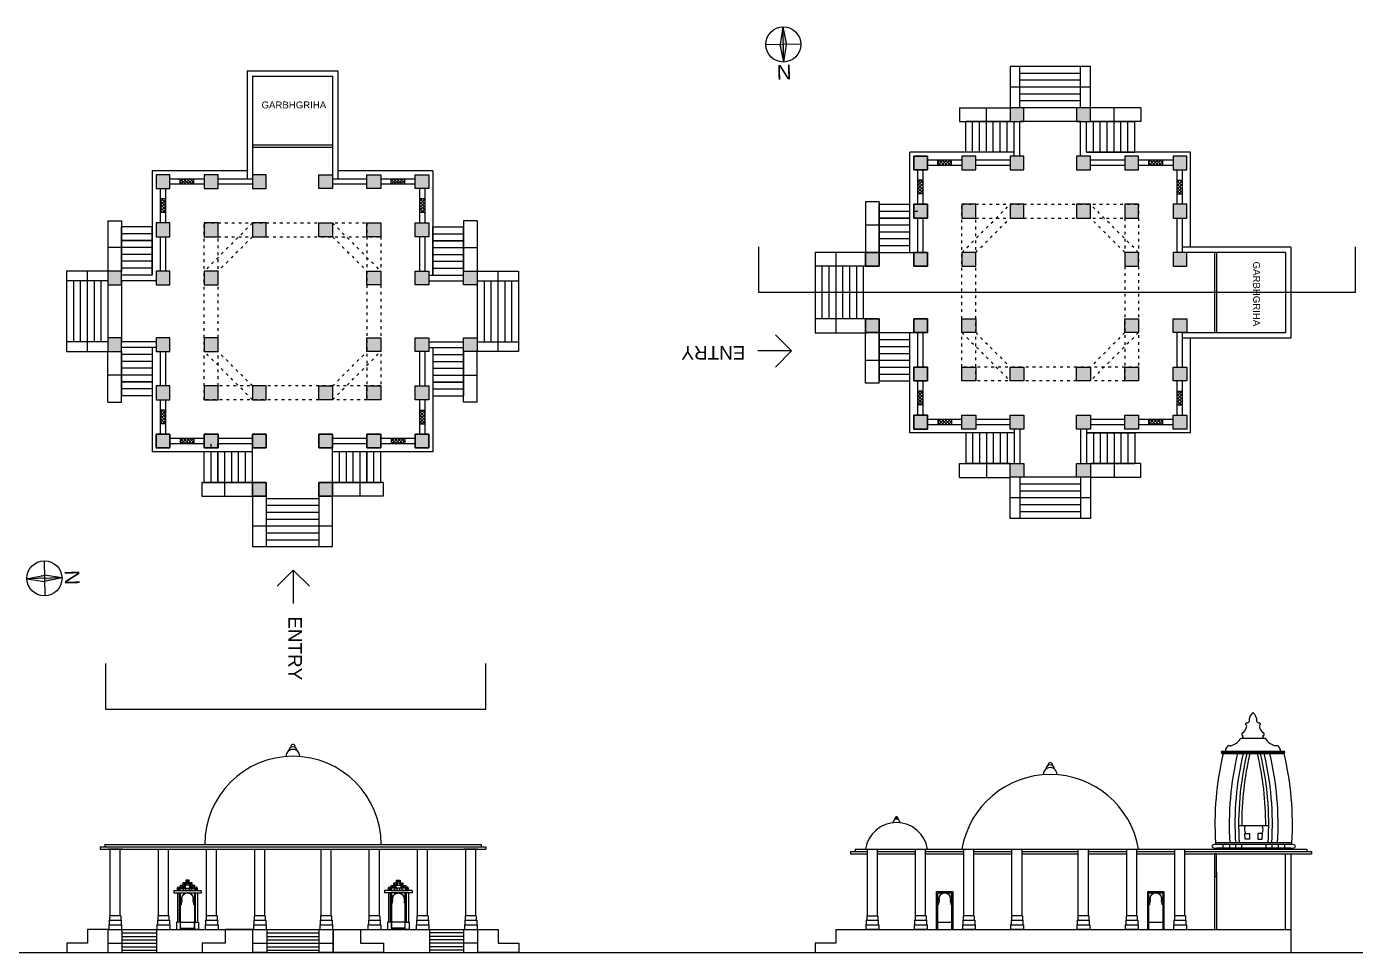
# Model space of a CAD drawing. Header units: millimetres. Extents: x 318 to 1307101, y -5787 to 348115.
# Drawn here: x 222844 to 280750, y 63016 to 103352 of the extents above; entities that cross this region are included whole.
import ezdxf
from ezdxf.enums import TextEntityAlignment as Align

# ---------------------------------------------------------------- set-up
doc = ezdxf.new("R2010")
doc.units = ezdxf.units.MM
doc.header["$LTSCALE"] = 10
doc.header["$MEASUREMENT"] = 0
doc.linetypes.add('ACAD_ISO03W100', pattern=[30, 12, -18])
for name, color, linetype in [('inner gumbaj', 7, 'Continuous'), ('shikara', 7, 'Continuous'), ('squar', 7, 'Continuous')]:
    doc.layers.add(name, color=color, linetype=linetype)
doc.styles.get("Standard").update_dxf_attribs({"font": 'arial.ttf'})

# ---------------------------------------------------------------- blocks, each defined once
blk = doc.blocks.new('A$C11DA3242')
at = {"lineweight": -3}
h = blk.add_hatch(color=256, dxfattribs=at)
h.paths.add_polyline_path([(7641, 15283), (7641, 7641), (8981, 7641)])
h.paths.add_polyline_path([(7641, 0), (7641, 7641), (6301, 7641)])
for p, q in [((7641, 15283), (6301, 7641)), ((7641, 15283), (7641, 0)), ((7641, 15283), (8981, 7641)), ((0, 7641), (15283, 7641)), ((7641, 0), (6301, 7641)), ((7641, 0), (8981, 7641))]:
    blk.add_line(p, q, dxfattribs=at)
blk.add_circle((7641, 7641), 7641, dxfattribs=at)
blk.add_text('N', height=6397, dxfattribs=at).set_placement((4329, 16514), (10783, 16514), align=Align.ALIGNED)

msp = doc.modelspace()

# ---------------------------------------------------------------- hatches: boundary and pattern name
at = {"ltscale": 10}
h = msp.add_hatch(color=256, dxfattribs=at)
h.dxf.hatch_style = 1
h.paths.add_polyline_path([(268602, 83715), (269202, 83715), (269202, 84315), (268602, 84315)])
h.paths.add_polyline_path([(265702, 83715), (266302, 83715), (266302, 84315), (265702, 84315)])
h.paths.add_polyline_path([(265702, 85818), (266302, 85818), (266302, 86418), (265702, 86418)])
h.paths.add_polyline_path([(268602, 85818), (269202, 85818), (269202, 86418), (268602, 86418)])
h.paths.add_polyline_path([(270702, 85818), (271302, 85818), (271302, 86418), (270702, 86418)])
h.paths.add_polyline_path([(272802, 85818), (273402, 85818), (273402, 86418), (272802, 86418)])
h.paths.add_polyline_path([(272802, 87918), (273402, 87918), (273402, 88518), (272802, 88518)])
h.paths.add_polyline_path([(272802, 90018), (273402, 90018), (273402, 90618), (272802, 90618)])
h.paths.add_polyline_path([(272802, 92908), (273402, 92908), (273402, 93508), (272802, 93508)])
h.paths.add_polyline_path([(272802, 95008), (273402, 95008), (273402, 95608), (272802, 95608)])
h.paths.add_polyline_path([(272802, 97108), (273402, 97108), (273402, 97708), (272802, 97708)])
h.paths.add_polyline_path([(270702, 97108), (271302, 97108), (271302, 97708), (270702, 97708)])
h.paths.add_polyline_path([(268602, 97108), (269202, 97108), (269202, 97708), (268602, 97708)])
h.paths.add_polyline_path([(268602, 99212), (269202, 99212), (269202, 99812), (268602, 99812)])
h.paths.add_polyline_path([(265702, 99212), (266302, 99212), (266302, 99812), (265702, 99812)])
h.paths.add_polyline_path([(265702, 97108), (266302, 97108), (266302, 97708), (265702, 97708)])
h.paths.add_polyline_path([(263602, 97108), (264202, 97108), (264202, 97708), (263602, 97708)])
h.paths.add_polyline_path([(261502, 97108), (262102, 97108), (262102, 97708), (261502, 97708)])
h.paths.add_polyline_path([(261502, 95008), (262102, 95008), (262102, 95608), (261502, 95608)])
h.paths.add_polyline_path([(261502, 92908), (262102, 92908), (262102, 93508), (261502, 93508)])
h.paths.add_polyline_path([(259402, 92908), (260002, 92908), (260002, 93508), (259402, 93508)])
h.paths.add_polyline_path([(259402, 90018), (260002, 90018), (260002, 90618), (259402, 90618)])
h.paths.add_polyline_path([(261502, 90018), (262102, 90018), (262102, 90618), (261502, 90618)])
h.paths.add_polyline_path([(261502, 87918), (262102, 87918), (262102, 88518), (261502, 88518)])
h.paths.add_polyline_path([(261502, 85818), (262102, 85818), (262102, 86418), (261502, 86418)])
h.paths.add_polyline_path([(263602, 85818), (264202, 85818), (264202, 86418), (263602, 86418)])
h.paths.add_polyline_path([(263602, 87918), (264202, 87918), (264202, 88518), (263602, 88518)])
h.paths.add_polyline_path([(265702, 87918), (266302, 87918), (266302, 88518), (265702, 88518)])
h.paths.add_polyline_path([(268602, 87918), (269202, 87918), (269202, 88518), (268602, 88518)])
h.paths.add_polyline_path([(270702, 87918), (271302, 87918), (271302, 88518), (270702, 88518)])
h.paths.add_polyline_path([(270702, 90018), (271302, 90018), (271302, 90618), (270702, 90618)])
h.paths.add_polyline_path([(270702, 92908), (271302, 92908), (271302, 93508), (270702, 93508)])
h.paths.add_polyline_path([(270702, 95008), (271302, 95008), (271302, 95608), (270702, 95608)])
h.paths.add_polyline_path([(268602, 95008), (269202, 95008), (269202, 95608), (268602, 95608)])
h.paths.add_polyline_path([(265702, 95008), (266302, 95008), (266302, 95608), (265702, 95608)])
h.paths.add_polyline_path([(263602, 92908), (264202, 92908), (264202, 93508), (263602, 93508)])
h.paths.add_polyline_path([(263602, 95008), (264202, 95008), (264202, 95608), (263602, 95608)])
h.paths.add_polyline_path([(263602, 90018), (264202, 90018), (264202, 90618), (263602, 90618)])
h = msp.add_hatch(dxfattribs=at)
h.set_pattern_fill('ANSI37', color=256, scale=800, angle=-90)
h.set_pattern_definition([(315, (212493.2, 175218.8), (70.71068, 70.71068), []), (45, (212493.2, 175218.8), (-70.71068, 70.71068), [])])
h.paths.add_polyline_path([(273217, 96658), (272987, 96658), (272987, 96058), (273217, 96058)])
h.paths.add_polyline_path([(271752, 97527), (271752, 97297), (272352, 97297), (272352, 97527)])
h.paths.add_polyline_path([(263152, 97297), (263152, 97527), (262552, 97527), (262552, 97297)])
h.paths.add_polyline_path([(261687, 96058), (261917, 96058), (261917, 96658), (261687, 96658)])
h.paths.add_polyline_path([(261687, 86868), (261917, 86868), (261917, 87468), (261687, 87468)])
h.paths.add_polyline_path([(263152, 86003), (263152, 86233), (262552, 86233), (262552, 86003)])
h = msp.add_hatch(color=256, dxfattribs=at)
h.dxf.hatch_style = 1
h.paths.add_polyline_path([(242480, 92095), (242480, 92695), (241880, 92695), (241880, 92095)])
h.paths.add_polyline_path([(242480, 89195), (242480, 89795), (241880, 89795), (241880, 89195)])
h.paths.add_polyline_path([(240377, 89195), (240377, 89795), (239777, 89795), (239777, 89195)])
h.paths.add_polyline_path([(240377, 92095), (240377, 92695), (239777, 92695), (239777, 92095)])
h.paths.add_polyline_path([(240377, 94195), (240377, 94795), (239777, 94795), (239777, 94195)])
h.paths.add_polyline_path([(240377, 96295), (240377, 96895), (239777, 96895), (239777, 96295)])
h.paths.add_polyline_path([(238277, 96295), (238277, 96895), (237677, 96895), (237677, 96295)])
h.paths.add_polyline_path([(236177, 96295), (236177, 96895), (235577, 96895), (235577, 96295)])
h.paths.add_polyline_path([(233287, 96295), (233287, 96895), (232687, 96895), (232687, 96295)])
h.paths.add_polyline_path([(231187, 96295), (231187, 96895), (230587, 96895), (230587, 96295)])
h.paths.add_polyline_path([(229087, 96295), (229087, 96895), (228487, 96895), (228487, 96295)])
h.paths.add_polyline_path([(229087, 94195), (229087, 94795), (228487, 94795), (228487, 94195)])
h.paths.add_polyline_path([(229087, 92095), (229087, 92695), (228487, 92695), (228487, 92095)])
h.paths.add_polyline_path([(226984, 92095), (226984, 92695), (226384, 92695), (226384, 92095)])
h.paths.add_polyline_path([(226984, 89195), (226984, 89795), (226384, 89795), (226384, 89195)])
h.paths.add_polyline_path([(229087, 89195), (229087, 89795), (228487, 89795), (228487, 89195)])
h.paths.add_polyline_path([(229087, 87095), (229087, 87695), (228487, 87695), (228487, 87095)])
h.paths.add_polyline_path([(229087, 84995), (229087, 85595), (228487, 85595), (228487, 84995)])
h.paths.add_polyline_path([(231187, 84995), (231187, 85595), (230587, 85595), (230587, 84995)])
h.paths.add_polyline_path([(233287, 84995), (233287, 85595), (232687, 85595), (232687, 84995)])
h.paths.add_polyline_path([(233287, 82895), (233287, 83495), (232687, 83495), (232687, 82895)])
h.paths.add_polyline_path([(236177, 82895), (236177, 83495), (235577, 83495), (235577, 82895)])
h.paths.add_polyline_path([(236177, 84995), (236177, 85595), (235577, 85595), (235577, 84995)])
h.paths.add_polyline_path([(238277, 84995), (238277, 85595), (237677, 85595), (237677, 84995)])
h.paths.add_polyline_path([(240377, 84995), (240377, 85595), (239777, 85595), (239777, 84995)])
h.paths.add_polyline_path([(240377, 87095), (240377, 87695), (239777, 87695), (239777, 87095)])
h.paths.add_polyline_path([(238277, 87095), (238277, 87695), (237677, 87695), (237677, 87095)])
h.paths.add_polyline_path([(238277, 89195), (238277, 89795), (237677, 89795), (237677, 89195)])
h.paths.add_polyline_path([(238277, 92095), (238277, 92695), (237677, 92695), (237677, 92095)])
h.paths.add_polyline_path([(238277, 94195), (238277, 94795), (237677, 94795), (237677, 94195)])
h.paths.add_polyline_path([(236177, 94195), (236177, 94795), (235577, 94795), (235577, 94195)])
h.paths.add_polyline_path([(233287, 94195), (233287, 94795), (232687, 94795), (232687, 94195)])
h.paths.add_polyline_path([(231187, 94195), (231187, 94795), (230587, 94795), (230587, 94195)])
h.paths.add_polyline_path([(231187, 92095), (231187, 92695), (230587, 92695), (230587, 92095)])
h.paths.add_polyline_path([(231187, 89195), (231187, 89795), (230587, 89795), (230587, 89195)])
h.paths.add_polyline_path([(233287, 87095), (233287, 87695), (232687, 87695), (232687, 87095)])
h.paths.add_polyline_path([(231187, 87095), (231187, 87695), (230587, 87695), (230587, 87095)])
h.paths.add_polyline_path([(236177, 87095), (236177, 87695), (235577, 87695), (235577, 87095)])
h = msp.add_hatch(dxfattribs=at)
h.set_pattern_fill('ANSI37', color=256, scale=800)
h.set_pattern_definition([(45, (150976.65, 35986.82), (-70.71068, 70.71068), []), (135, (150976.65, 35986.82), (-70.71068, -70.71068), [])])
h.paths.add_polyline_path([(229537, 96710), (229537, 96480), (230137, 96480), (230137, 96710)])
h.paths.add_polyline_path([(228669, 95245), (228899, 95245), (228899, 95845), (228669, 95845)])
h.paths.add_polyline_path([(228899, 86645), (228669, 86645), (228669, 86045), (228899, 86045)])
h.paths.add_polyline_path([(230137, 85180), (230137, 85410), (229537, 85410), (229537, 85180)])
h.paths.add_polyline_path([(239327, 85180), (239327, 85410), (238727, 85410), (238727, 85180)])
h.paths.add_polyline_path([(240192, 86645), (239962, 86645), (239962, 86045), (240192, 86045)])
h = msp.add_hatch(dxfattribs=at)
h.set_pattern_fill('ANSI37', color=256, scale=800)
h.set_pattern_definition([(45, (155457.97, 35986.82), (-70.71068, 70.71068), []), (135, (155457.97, 35986.82), (-70.71068, -70.71068), [])])
h.paths.add_polyline_path([(239327, 96480), (239327, 96710), (238727, 96710), (238727, 96480)])
h.paths.add_polyline_path([(240192, 95845), (239962, 95845), (239962, 95245), (240192, 95245)])
h = msp.add_hatch(dxfattribs=at)
h.set_pattern_fill('ANSI37', color=256, scale=800, angle=-90)
h.set_pattern_definition([(315, (212493.2, 170737.48), (70.71068, 70.71068), []), (45, (212493.2, 170737.48), (-70.71068, 70.71068), [])])
h.paths.add_polyline_path([(272987, 86868), (273217, 86868), (273217, 87468), (272987, 87468)])
h.paths.add_polyline_path([(272352, 86003), (272352, 86233), (271752, 86233), (271752, 86003)])

# ---------------------------------------------------------------- linework, layer by layer
for p, q in [((232452, 101425), (236412, 101425)), ((232452, 101425), (232452, 96710)), ((236412, 101425), (236412, 96710)), ((265702, 101612), (265702, 99817)), ((265707, 101459), (265702, 101459)), ((269202, 99817), (269202, 101612)), ((232682, 101195), (236182, 101195)), ((232682, 101195), (232682, 96710)), ((236182, 101195), (236182, 96710)), ((264669, 97873), (264669, 99817)), ((270234, 97873), (270234, 99817)), ((263502, 99212), (265702, 99212)), ((263769, 97873), (263769, 99212)), ((264069, 97873), (264069, 99208)), ((264369, 97873), (264369, 99208)), ((264969, 97873), (264969, 99208)), ((265269, 97873), (265269, 99208)), ((265569, 97873), (265569, 99208)), ((271402, 99212), (269202, 99212)), ((269334, 97873), (269334, 99208)), ((269634, 97873), (269634, 99208)), ((269934, 97873), (269934, 99208)), ((270234, 97873), (270234, 99208)), ((270534, 97873), (270534, 99208)), ((270834, 97873), (270834, 99208)), ((271134, 97873), (271134, 99212)), ((232682, 98195), (236182, 98195)), ((232682, 98095), (236182, 98095)), ((265875, 97877), (261337, 97877)), ((263602, 97877), (261337, 97877)), ((261337, 93513), (261337, 97877)), ((261337, 95608), (261337, 97877)), ((265702, 97877), (264202, 97877)), ((273567, 97877), (269029, 97877)), ((270702, 97877), (269202, 97877)), ((273567, 93743), (273567, 97877)), ((263602, 97527), (262102, 97527)), ((263602, 97297), (262102, 97297)), ((262552, 97297), (262552, 97527)), ((263152, 97297), (263152, 97527)), ((265702, 97527), (264202, 97527)), ((265702, 97297), (264202, 97297)), ((270702, 97527), (269202, 97527)), ((270702, 97297), (269202, 97297)), ((272802, 97527), (271302, 97527)), ((272802, 97297), (271302, 97297)), ((271752, 97297), (271752, 97527)), ((272352, 97297), (272352, 97527)), ((228319, 97060), (228319, 92523)), ((232452, 97060), (228319, 97060)), ((230587, 96710), (229087, 96710)), ((229537, 96480), (229537, 96710)), ((230137, 96480), (230137, 96710)), ((232452, 97060), (231187, 97060)), ((232687, 96710), (231187, 96710)), ((237677, 96710), (236177, 96710)), ((240542, 97060), (236412, 97060)), ((240542, 97060), (238277, 97060)), ((239777, 96710), (238277, 96710)), ((238727, 96480), (238727, 96710)), ((239327, 96480), (239327, 96710)), ((240542, 97060), (240542, 94795)), ((240542, 97060), (240542, 92523)), ((261687, 95608), (261687, 97108)), ((261917, 95608), (261917, 97108)), ((272987, 95608), (272987, 97108)), ((273217, 95608), (273217, 97108)), ((228669, 96295), (228669, 94795)), ((228899, 96295), (228899, 94795)), ((230587, 96480), (229087, 96480)), ((232687, 96480), (231187, 96480)), ((237677, 96480), (236177, 96480)), ((239777, 96480), (238277, 96480)), ((239962, 96295), (239962, 94795)), ((240192, 96295), (240192, 94795)), ((261917, 96658), (261687, 96658)), ((272987, 96658), (273217, 96658)), ((228899, 95845), (228669, 95845)), ((240192, 95845), (239962, 95845)), ((259397, 95713), (259397, 93513)), ((260002, 95613), (261337, 95613)), ((261917, 96058), (261687, 96058)), ((272987, 96058), (273217, 96058)), ((228899, 95245), (228669, 95245)), ((240192, 95245), (239962, 95245)), ((260002, 95313), (261337, 95313)), ((260002, 95013), (261337, 95013)), ((261502, 95313), (261687, 95313)), ((261502, 95013), (261687, 95013)), ((261687, 93508), (261687, 95008)), ((261917, 93508), (261917, 95008)), ((272987, 93508), (272987, 95008)), ((273217, 93508), (273217, 95008)), ((273567, 93743), (273567, 95008)), ((226984, 94895), (226984, 92695)), ((228322, 94628), (226984, 94628)), ((240542, 94628), (241880, 94628)), ((241880, 94895), (241880, 92695)), ((259397, 94713), (261337, 94713)), ((260002, 94413), (261337, 94413)), ((228322, 94328), (226987, 94328)), ((228322, 94028), (226987, 94028)), ((228319, 94195), (228319, 92695)), ((228669, 94195), (228669, 92695)), ((228899, 94195), (228899, 92695)), ((239962, 94195), (239962, 92695)), ((240192, 94195), (240192, 92695)), ((240542, 94328), (241877, 94328)), ((240542, 94195), (240542, 92695)), ((240542, 94028), (241877, 94028)), ((260002, 94113), (261337, 94113)), ((260002, 93813), (261337, 93813)), ((228322, 93728), (226379, 93728)), ((228322, 93728), (226987, 93728)), ((228322, 93428), (226987, 93428)), ((240542, 93728), (241877, 93728)), ((240542, 93728), (242485, 93728)), ((240542, 93428), (241877, 93428)), ((259444, 93513), (257202, 93513)), ((257202, 93513), (257202, 90013)), ((257502, 93513), (257502, 93508)), ((257802, 93513), (257802, 93508)), ((258102, 93513), (258102, 90013)), ((277932, 93743), (273217, 93743)), ((277702, 93513), (273217, 93513)), ((274602, 93513), (274602, 90013)), ((274702, 93513), (274702, 90013)), ((277702, 93513), (277702, 90013)), ((277932, 93743), (277932, 89783)), ((226379, 92695), (224584, 92695)), ((228322, 93128), (226987, 93128)), ((228322, 92828), (226987, 92828)), ((240542, 93128), (241877, 93128)), ((240542, 92828), (241877, 92828)), ((242485, 92695), (244280, 92695)), ((257502, 92908), (257502, 90618)), ((257802, 92908), (257802, 90618)), ((258102, 92908), (258102, 90618)), ((258402, 92908), (258402, 90618)), ((258702, 92908), (258702, 90618)), ((259002, 92908), (259002, 90618)), ((259302, 92908), (259302, 90618)), ((257202, 90013), (259444, 90013)), ((257502, 90018), (257502, 90013)), ((257802, 90018), (257802, 90013)), ((259397, 87813), (259397, 90013)), ((261337, 85653), (261337, 90013)), ((261687, 88518), (261687, 90018)), ((261917, 88518), (261917, 90018)), ((272987, 88518), (272987, 90018)), ((273217, 88518), (273217, 90018)), ((277702, 90013), (273217, 90013)), ((277932, 89783), (273217, 89783)), ((273567, 85653), (273567, 89783)), ((224584, 89195), (226379, 89195)), ((224736, 89200), (224736, 89195)), ((226984, 86995), (226984, 89195)), ((228319, 89368), (228319, 84830)), ((228319, 89195), (228319, 87695)), ((228669, 89195), (228669, 87695)), ((228899, 89195), (228899, 87695)), ((239962, 89195), (239962, 87695)), ((240192, 89195), (240192, 87695)), ((240542, 89368), (240542, 84830)), ((241880, 86995), (241880, 89195)), ((244280, 89195), (242485, 89195)), ((244128, 89200), (244128, 89195)), ((260002, 89713), (261337, 89713)), ((260002, 89413), (261337, 89413)), ((228322, 89063), (226987, 89063)), ((228322, 88763), (226987, 88763)), ((240542, 89063), (241877, 89063)), ((240542, 88763), (241877, 88763)), ((259397, 88813), (261337, 88813)), ((260002, 89113), (261337, 89113)), ((260002, 88813), (261337, 88813)), ((228322, 88163), (226379, 88163)), ((228322, 88463), (226987, 88463)), ((240542, 88463), (241877, 88463)), ((240542, 88163), (241877, 88163)), ((240542, 88163), (242485, 88163)), ((260002, 88513), (261337, 88513)), ((260002, 88213), (261337, 88213)), ((228322, 87863), (226987, 87863)), ((228322, 87563), (226987, 87563)), ((240542, 87863), (241877, 87863)), ((240542, 87563), (241877, 87563)), ((260002, 87913), (261337, 87913)), ((261687, 86418), (261687, 87918)), ((261917, 87468), (261687, 87468)), ((261917, 86418), (261917, 87918)), ((272987, 86418), (272987, 87918)), ((272987, 87468), (273217, 87468)), ((273217, 86418), (273217, 87918)), ((273567, 85653), (273567, 87918)), ((228322, 87263), (226984, 87263)), ((228319, 87095), (228319, 84830)), ((228669, 87095), (228669, 85595)), ((228899, 87095), (228899, 85595)), ((239962, 87095), (239962, 85595)), ((240192, 87095), (240192, 85595)), ((240542, 87263), (241880, 87263)), ((261917, 86868), (261687, 86868)), ((272987, 86868), (273217, 86868)), ((228899, 86645), (228669, 86645)), ((239962, 86645), (240192, 86645)), ((228899, 86045), (228669, 86045)), ((239962, 86045), (240192, 86045)), ((263602, 86233), (262102, 86233)), ((263602, 86003), (262102, 86003)), ((262552, 86233), (262552, 86003)), ((263152, 86233), (263152, 86003)), ((265702, 86233), (264202, 86233)), ((265702, 86003), (264202, 86003)), ((270702, 86233), (269202, 86233)), ((270702, 86003), (269202, 86003)), ((272802, 86233), (271302, 86233)), ((272802, 86003), (271302, 86003)), ((271752, 86003), (271752, 86233)), ((272352, 86003), (272352, 86233)), ((230587, 85410), (229087, 85410)), ((230587, 85180), (229087, 85180)), ((229537, 85410), (229537, 85180)), ((230137, 85410), (230137, 85180)), ((230882, 84995), (230882, 85180)), ((231182, 84995), (231182, 85180)), ((232687, 85410), (231187, 85410)), ((232687, 85180), (231187, 85180)), ((237677, 85410), (236177, 85410)), ((237677, 85180), (236177, 85180)), ((239777, 85410), (238277, 85410)), ((239777, 85180), (238277, 85180)), ((238727, 85410), (238727, 85180)), ((239327, 85410), (239327, 85180)), ((265875, 85653), (261337, 85653)), ((263769, 85653), (263769, 84315)), ((264069, 85653), (264069, 84318)), ((264369, 85653), (264369, 84318)), ((264669, 85653), (264669, 84318)), ((264669, 85653), (264669, 83710)), ((264969, 85653), (264969, 84318)), ((265269, 85653), (265269, 84318)), ((265569, 85653), (265569, 84318)), ((273567, 85653), (269029, 85653)), ((270702, 85653), (269202, 85653)), ((269334, 85653), (269334, 84318)), ((269634, 85653), (269634, 84318)), ((269934, 85653), (269934, 84318)), ((270234, 85653), (270234, 84318)), ((270234, 85653), (270234, 83710)), ((270534, 85653), (270534, 84318)), ((270834, 85653), (270834, 84318)), ((271134, 85653), (271134, 84315)), ((273567, 85653), (271302, 85653)), ((232682, 84830), (228319, 84830)), ((230587, 84830), (228319, 84830)), ((230582, 83495), (230582, 84830)), ((230882, 83495), (230882, 84830)), ((231182, 83495), (231182, 84830)), ((231482, 82890), (231482, 84830)), ((231782, 83495), (231782, 84830)), ((232082, 83495), (232082, 84830)), ((232382, 83495), (232382, 84830)), ((240542, 84830), (236182, 84830)), ((236482, 83495), (236482, 84830)), ((236782, 83495), (236782, 84830)), ((237082, 83495), (237082, 84830)), ((237382, 83495), (237382, 84830)), ((237382, 82890), (237382, 84830)), ((237682, 83495), (237682, 84830)), ((237982, 83495), (237982, 84830)), ((238282, 83495), (238282, 84830)), ((263502, 84315), (265702, 84315)), ((271402, 84315), (269202, 84315)), ((265702, 81915), (265702, 83710)), ((269202, 83710), (269202, 81915)), ((230482, 82890), (232682, 82890)), ((232682, 82938), (232682, 80695)), ((236182, 80695), (236182, 82938)), ((238382, 82890), (236182, 82890)), ((233287, 82795), (235577, 82795)), ((233287, 82495), (235577, 82495)), ((233287, 82195), (235577, 82195)), ((233287, 81895), (235577, 81895)), ((265707, 82068), (265702, 82068)), ((232682, 81595), (236182, 81595)), ((232682, 81295), (232687, 81295)), ((233287, 81595), (235577, 81595)), ((233287, 81295), (235577, 81295)), ((236177, 81295), (236182, 81295)), ((232682, 80995), (232687, 80995)), ((232682, 80695), (236182, 80695)), ((233287, 80995), (235577, 80995)), ((236177, 80995), (236182, 80995))]:
    msp.add_line(p, q)
for p, q in [((269202, 101612), (265702, 101612)), ((266129, 99812), (266129, 101612)), ((268602, 101612), (266302, 101612)), ((268775, 99812), (268775, 101612)), ((268775, 101312), (266129, 101312)), ((268775, 101012), (266129, 101012)), ((269202, 100712), (265702, 100712)), ((268775, 100412), (266129, 100412)), ((263502, 99817), (265702, 99817)), ((263502, 99817), (263502, 99212)), ((268775, 100112), (266129, 100112)), ((268775, 99812), (266129, 99812)), ((271402, 99817), (269202, 99817)), ((271402, 99817), (271402, 99212)), ((265702, 99212), (263769, 99212)), ((264375, 97873), (264375, 99208)), ((268775, 99212), (266129, 99212)), ((269202, 99212), (271134, 99212)), ((270529, 97873), (270529, 99208)), ((265875, 97873), (263769, 97873)), ((269029, 97873), (271134, 97873)), ((260002, 95713), (259397, 95713)), ((260002, 95713), (260002, 93513)), ((260002, 93508), (260002, 95613)), ((260002, 95008), (261337, 95008)), ((226379, 94895), (226379, 92695)), ((226379, 94895), (226984, 94895)), ((226984, 92695), (226984, 94628)), ((228322, 92523), (228322, 94628)), ((240542, 92523), (240542, 94628)), ((242485, 94895), (241880, 94895)), ((241880, 92695), (241880, 94628)), ((242485, 94895), (242485, 92695)), ((228322, 94023), (226987, 94023)), ((240542, 94023), (241877, 94023)), ((254758, 91763), (254758, 93763)), ((259444, 93513), (261502, 93513)), ((280750, 91763), (280750, 93763)), ((224584, 92695), (224584, 89195)), ((225484, 92695), (225484, 89195)), ((241880, 92695), (241880, 93045)), ((243380, 92695), (243380, 89195)), ((244280, 92695), (244280, 89195)), ((259402, 92908), (257202, 92908)), ((226384, 92268), (224584, 92268)), ((224584, 92095), (224584, 89795)), ((224884, 92268), (224884, 89623)), ((225184, 92268), (225184, 89623)), ((225784, 92268), (225784, 89623)), ((226084, 92268), (226084, 89623)), ((226384, 92268), (226384, 89623)), ((226984, 92268), (226984, 89623)), ((242480, 92268), (242480, 89623)), ((242480, 92268), (244280, 92268)), ((242480, 92268), (242830, 92268)), ((242480, 92268), (244280, 92268)), ((242780, 92268), (242780, 89623)), ((243080, 92268), (243080, 89623)), ((243680, 92268), (243680, 89623)), ((243980, 92268), (243980, 89623)), ((244280, 92095), (244280, 89795)), ((280750, 91763), (254758, 91763)), ((259402, 90618), (257202, 90618)), ((256181, 89222), (255474, 89929)), ((259402, 90018), (261502, 90018)), ((260002, 90018), (260002, 87913)), ((260002, 90018), (260002, 87913)), ((260002, 87813), (260002, 90013)), ((226384, 89623), (224584, 89623)), ((226379, 86995), (226379, 89195)), ((226984, 89195), (226984, 87263)), ((228322, 89368), (228322, 87263)), ((240542, 89368), (240542, 87263)), ((241880, 89195), (241880, 87263)), ((242480, 89623), (244280, 89623)), ((242480, 89623), (244280, 89623)), ((242485, 86995), (242485, 89195)), ((256181, 89222), (254716, 89222)), ((256181, 89222), (255474, 88515)), ((260002, 88518), (261337, 88518)), ((228322, 87868), (226987, 87868)), ((240542, 87868), (241877, 87868)), ((260002, 87813), (259397, 87813)), ((226379, 86995), (226984, 86995)), ((242485, 86995), (241880, 86995)), ((265875, 85653), (263769, 85653)), ((264375, 85653), (264375, 84318)), ((269029, 85653), (271134, 85653)), ((270529, 85653), (270529, 84318)), ((231187, 83495), (231187, 84830)), ((232682, 82938), (232682, 84995)), ((236177, 82895), (236177, 84995)), ((237677, 83495), (237677, 84830)), ((263502, 83710), (263502, 84315)), ((265702, 84315), (263769, 84315)), ((269202, 84315), (271134, 84315)), ((269202, 84315), (269552, 84315)), ((271402, 83710), (271402, 84315)), ((230482, 83495), (232682, 83495)), ((230482, 83495), (230482, 82890)), ((232687, 83495), (230582, 83495)), ((236177, 83495), (238282, 83495)), ((236177, 83495), (238282, 83495)), ((238382, 83495), (236182, 83495)), ((238382, 83495), (238382, 82890)), ((263502, 83710), (265702, 83710)), ((268775, 83715), (266129, 83715)), ((266129, 83715), (266129, 81915)), ((266129, 83715), (266129, 81915)), ((268775, 83415), (266129, 83415)), ((268775, 83715), (268775, 81915)), ((268775, 83715), (268775, 83365)), ((268775, 83715), (268775, 81915)), ((271402, 83710), (269202, 83710)), ((233287, 82895), (233287, 80695)), ((235577, 82895), (235577, 80695)), ((269202, 82815), (265702, 82815)), ((268775, 83115), (266129, 83115)), ((268775, 82515), (266129, 82515)), ((269202, 81915), (265702, 81915)), ((268775, 82215), (266129, 82215)), ((268602, 81915), (266302, 81915)), ((234465, 79675), (233758, 78968)), ((234465, 79675), (234465, 78210)), ((234465, 79675), (235172, 78968)), ((226293, 73599), (226293, 75599)), ((242860, 73599), (242860, 75599)), ((242860, 73599), (226293, 73599)), ((226054, 67616), (242850, 67616)), ((226054, 67616), (226054, 67516)), ((226054, 67516), (242850, 67516)), ((226254, 67716), (226254, 67616)), ((226254, 67716), (242650, 67716)), ((227004, 67516), (226404, 67516)), ((226484, 64616), (226484, 67516)), ((226924, 64616), (226924, 67516)), ((228507, 67516), (229107, 67516)), ((228587, 64616), (228587, 67516)), ((229027, 64616), (229027, 67516)), ((230607, 67716), (238297, 67716)), ((230687, 64616), (230687, 67516)), ((231127, 64616), (231127, 67516)), ((232787, 64616), (232787, 67516)), ((233227, 64616), (233227, 67516)), ((235677, 64616), (235677, 67516)), ((236117, 64616), (236117, 67516)), ((237777, 64616), (237777, 67516)), ((238217, 64616), (238217, 67516)), ((239877, 64616), (239877, 67516)), ((240317, 64616), (240317, 67516)), ((242500, 67516), (241900, 67516)), ((241980, 64616), (241980, 67516)), ((242420, 64616), (242420, 67516)), ((242650, 67716), (242650, 67616)), ((242850, 67616), (242850, 67516)), ((258749, 67416), (259477, 67416)), ((258749, 67416), (258749, 67316)), ((258749, 67316), (259477, 67316)), ((258949, 67516), (262102, 67516)), ((258949, 67516), (258949, 67416)), ((259917, 67416), (261582, 67416)), ((259917, 67316), (261582, 67316)), ((260002, 67516), (259997, 67516)), ((261582, 64616), (261582, 67516)), ((262022, 64616), (262022, 67516)), ((262022, 67416), (263682, 67416)), ((262022, 67316), (263682, 67316)), ((262102, 67516), (263682, 67516)), ((263682, 67516), (271222, 67516)), ((263682, 64616), (263682, 67516)), ((264122, 64616), (264122, 67516)), ((264122, 67416), (265782, 67416)), ((264122, 67316), (265782, 67316)), ((265782, 64616), (265782, 67516)), ((266222, 64616), (266222, 67516)), ((266222, 67416), (268672, 67416)), ((266222, 67316), (268672, 67316)), ((268672, 64616), (268672, 67516)), ((269112, 64616), (269112, 67516)), ((269112, 67416), (270782, 67416)), ((269112, 67316), (270782, 67316)), ((270782, 64616), (270782, 67516)), ((271222, 67516), (278634, 67516)), ((271222, 64616), (271222, 67516)), ((271222, 67416), (272882, 67416)), ((271222, 67316), (272882, 67316)), ((272882, 64616), (272882, 67516)), ((273322, 64616), (273322, 67516)), ((273322, 67416), (278834, 67416)), ((273322, 67316), (278834, 67316)), ((274702, 67516), (274902, 67516)), ((275270, 67516), (275470, 67516)), ((278634, 67516), (278634, 67416)), ((278834, 67416), (278834, 67316)), ((274602, 66516), (274602, 64016)), ((274702, 66516), (274702, 64016)), ((229257, 65716), (230457, 65716)), ((229257, 65716), (229257, 65616)), ((229257, 65616), (230457, 65616)), ((229418, 65812), (229463, 65867)), ((229418, 65774), (229508, 65774)), ((229418, 65754), (229508, 65754)), ((229418, 65616), (229418, 64331)), ((229463, 65867), (229508, 65812)), ((229508, 64331), (229508, 65616)), ((229538, 65810), (230175, 65810)), ((229538, 65716), (229538, 65810)), ((230175, 65716), (229538, 65716)), ((229557, 64016), (229557, 65616)), ((229688, 65716), (229688, 65810)), ((229788, 65716), (229788, 65810)), ((229925, 65810), (229925, 65716)), ((230025, 65810), (230025, 65716)), ((230157, 65616), (230157, 64016)), ((230175, 65810), (230175, 65716)), ((230252, 65867), (230207, 65812)), ((230207, 65774), (230297, 65774)), ((230207, 65754), (230297, 65754)), ((230207, 64331), (230207, 65616)), ((230207, 65616), (230297, 65616)), ((230297, 65812), (230252, 65867)), ((230297, 65616), (230297, 64331)), ((230457, 65716), (230457, 65616)), ((239647, 65716), (238447, 65716)), ((238447, 65716), (238447, 65616)), ((239647, 65616), (238447, 65616)), ((238608, 65812), (238653, 65867)), ((238698, 65774), (238608, 65774)), ((238698, 65754), (238608, 65754)), ((238698, 65616), (238608, 65616)), ((238608, 65616), (238608, 64331)), ((238653, 65867), (238698, 65812)), ((238698, 64331), (238698, 65616)), ((239366, 65810), (238730, 65810)), ((238730, 65810), (238730, 65716)), ((238730, 65716), (239366, 65716)), ((238747, 65616), (238747, 64016)), ((238880, 65810), (238880, 65716)), ((238980, 65810), (238980, 65716)), ((239116, 65716), (239116, 65810)), ((239216, 65716), (239216, 65810)), ((239347, 64016), (239347, 65616)), ((239366, 65716), (239366, 65810)), ((239442, 65867), (239397, 65812)), ((239487, 65774), (239397, 65774)), ((239487, 65754), (239397, 65754)), ((239397, 64331), (239397, 65616)), ((239487, 65812), (239442, 65867)), ((239487, 65616), (239487, 64331)), ((239647, 65716), (239647, 65616)), ((226944, 64616), (226464, 64616)), ((226464, 64616), (226484, 64616)), ((226464, 64416), (226944, 64416)), ((226944, 64616), (226924, 64616)), ((229047, 64616), (228567, 64616)), ((228567, 64616), (228587, 64616)), ((228567, 64416), (229047, 64416)), ((229047, 64616), (229027, 64616)), ((229557, 64331), (230157, 64331)), ((231147, 64616), (230667, 64616)), ((230667, 64616), (230687, 64616)), ((230667, 64416), (231147, 64416)), ((231147, 64616), (231127, 64616)), ((233247, 64616), (232767, 64616)), ((232767, 64616), (232787, 64616)), ((232767, 64416), (233247, 64416)), ((233247, 64616), (233227, 64616)), ((236137, 64616), (235657, 64616)), ((235657, 64616), (235677, 64616)), ((235657, 64416), (236137, 64416)), ((236137, 64616), (236117, 64616)), ((238237, 64616), (237757, 64616)), ((237757, 64616), (237777, 64616)), ((237757, 64416), (238237, 64416)), ((238237, 64616), (238217, 64616)), ((239347, 64331), (238747, 64331)), ((240337, 64616), (239857, 64616)), ((239857, 64616), (239877, 64616)), ((239857, 64416), (240337, 64416)), ((240337, 64616), (240317, 64616)), ((242440, 64616), (241960, 64616)), ((241960, 64616), (241980, 64616)), ((241960, 64416), (242440, 64416)), ((242440, 64616), (242420, 64616)), ((259457, 64416), (259937, 64416)), ((262042, 64616), (261562, 64616)), ((261562, 64616), (261582, 64616)), ((261562, 64416), (262042, 64416)), ((262042, 64616), (262022, 64616)), ((263152, 64316), (262552, 64316)), ((264142, 64616), (263662, 64616)), ((263662, 64616), (263682, 64616)), ((263662, 64416), (264142, 64416)), ((264142, 64616), (264122, 64616)), ((266242, 64616), (265762, 64616)), ((265762, 64616), (265782, 64616)), ((265762, 64416), (266242, 64416)), ((266242, 64616), (266222, 64616)), ((269132, 64616), (268652, 64616)), ((268652, 64616), (268672, 64616)), ((268652, 64416), (269132, 64416)), ((269132, 64616), (269112, 64616)), ((271242, 64616), (270762, 64616)), ((270762, 64616), (270782, 64616)), ((270762, 64416), (271242, 64416)), ((271242, 64616), (271222, 64616)), ((272352, 64316), (271752, 64316)), ((273342, 64616), (272862, 64616)), ((272862, 64616), (272882, 64616)), ((272862, 64416), (273342, 64416)), ((273342, 64616), (273322, 64616)), ((226404, 64016), (225504, 64016)), ((225504, 64016), (225504, 63416)), ((226404, 64016), (242500, 64016)), ((226404, 63016), (226404, 64016)), ((226444, 64216), (226974, 64216)), ((227004, 63016), (227004, 64016)), ((227004, 63866), (228507, 63866)), ((227004, 63716), (228507, 63716)), ((228507, 64016), (228507, 63016)), ((228547, 64216), (229077, 64216)), ((229557, 64066), (230157, 64066)), ((229557, 64016), (230157, 64016)), ((230647, 64216), (231177, 64216)), ((232707, 63016), (232707, 64016)), ((232747, 64216), (233277, 64216)), ((233307, 64016), (235597, 64016)), ((233307, 63866), (235597, 63866)), ((233307, 63716), (235597, 63716)), ((235637, 64216), (236167, 64216)), ((237737, 64216), (238267, 64216)), ((239347, 64066), (238747, 64066)), ((239347, 64016), (238747, 64016)), ((239837, 64216), (240367, 64216)), ((240397, 64016), (240397, 63016)), ((241900, 63866), (240397, 63866)), ((241900, 63716), (240397, 63716)), ((241900, 63016), (241900, 64016)), ((241940, 64216), (242470, 64216)), ((242500, 64016), (242500, 63016)), ((242500, 64016), (243400, 64016)), ((243400, 64016), (243400, 63416)), ((258102, 64016), (277932, 64016)), ((258102, 64016), (258102, 63416)), ((258102, 64016), (259397, 64016)), ((259997, 64016), (259397, 64016)), ((259437, 64216), (259967, 64216)), ((262102, 64016), (261502, 64016)), ((261542, 64216), (262072, 64216)), ((264202, 64016), (263602, 64016)), ((263642, 64216), (264172, 64216)), ((266302, 64016), (265702, 64016)), ((265742, 64216), (266272, 64216)), ((266302, 64016), (268592, 64016)), ((269192, 64016), (268592, 64016)), ((268632, 64216), (269162, 64216)), ((271302, 64016), (270702, 64016)), ((270742, 64216), (271272, 64216)), ((272842, 64216), (273372, 64216)), ((274702, 64016), (277702, 64016)), ((277932, 64016), (277932, 63016)), ((225504, 63416), (224604, 63416)), ((224604, 63416), (224604, 63016)), ((226404, 63416), (228507, 63416)), ((227004, 63566), (228507, 63566)), ((227004, 63266), (228507, 63266)), ((232707, 63416), (236197, 63416)), ((233307, 63566), (235597, 63566)), ((233307, 63266), (235597, 63266)), ((241900, 63566), (240397, 63566)), ((242500, 63416), (240397, 63416)), ((241900, 63266), (240397, 63266)), ((243400, 63416), (244300, 63416)), ((244300, 63416), (244300, 63016)), ((258102, 63416), (257202, 63416)), ((257202, 63416), (257202, 63016)), ((224604, 63016), (226404, 63016)), ((226404, 63016), (242500, 63016)), ((227004, 63116), (228507, 63116)), ((233307, 63116), (235597, 63116)), ((241900, 63116), (240397, 63116)), ((244300, 63016), (242500, 63016)), ((257202, 63016), (259397, 63016)), ((259397, 63016), (260002, 63016)), ((260002, 63016), (277932, 63016))]:
    msp.add_line(p, q, dxfattribs=at)
for points in [[(266302, 99212), (266302, 99812), (265702, 99812), (265702, 99212)], [(269202, 99212), (269202, 99812), (268602, 99812), (268602, 99212)], [(262102, 97108), (262102, 97708), (261502, 97708), (261502, 97108)], [(261502, 97108), (261502, 97708), (262102, 97708), (262102, 97108)], [(264202, 97108), (264202, 97708), (263602, 97708), (263602, 97108)], [(266302, 97108), (266302, 97708), (265702, 97708), (265702, 97108)], [(269202, 97108), (269202, 97708), (268602, 97708), (268602, 97108)], [(271302, 97108), (271302, 97708), (270702, 97708), (270702, 97108)], [(273402, 97108), (273402, 97708), (272802, 97708), (272802, 97108)], [(229087, 96895), (228487, 96895), (228487, 96295), (229087, 96295)], [(231187, 96895), (230587, 96895), (230587, 96295), (231187, 96295)], [(233287, 96895), (232687, 96895), (232687, 96295), (233287, 96295)], [(235577, 96895), (236177, 96895), (236177, 96295), (235577, 96295)], [(237677, 96895), (238277, 96895), (238277, 96295), (237677, 96295)], [(239777, 96895), (240377, 96895), (240377, 96295), (239777, 96295)], [(262102, 95008), (262102, 95608), (261502, 95608), (261502, 95008)], [(261502, 95008), (261502, 95608), (262102, 95608), (262102, 95008)], [(273402, 95008), (273402, 95608), (272802, 95608), (272802, 95008)], [(229087, 94795), (228487, 94795), (228487, 94195), (229087, 94195)], [(239777, 94795), (240377, 94795), (240377, 94195), (239777, 94195)], [(260002, 92908), (260002, 93508), (259402, 93508), (259402, 92908)], [(259402, 92908), (259402, 93508), (260002, 93508), (260002, 92908)], [(262102, 92908), (262102, 93508), (261502, 93508), (261502, 92908)], [(261502, 92908), (261502, 93508), (262102, 93508), (262102, 92908)], [(273402, 92908), (273402, 93508), (272802, 93508), (272802, 92908)], [(226984, 92695), (226384, 92695), (226384, 92095), (226984, 92095)], [(229087, 92695), (228487, 92695), (228487, 92095), (229087, 92095)], [(239777, 92695), (240377, 92695), (240377, 92095), (239777, 92095)], [(241880, 92695), (242480, 92695), (242480, 92095), (241880, 92095)], [(260002, 90618), (260002, 90018), (259402, 90018), (259402, 90618)], [(259402, 90618), (259402, 90018), (260002, 90018), (260002, 90618)], [(262102, 90618), (262102, 90018), (261502, 90018), (261502, 90618)], [(261502, 90618), (261502, 90018), (262102, 90018), (262102, 90618)], [(273402, 90618), (273402, 90018), (272802, 90018), (272802, 90618)], [(226984, 89795), (226384, 89795), (226384, 89195), (226984, 89195)], [(229087, 89795), (228487, 89795), (228487, 89195), (229087, 89195)], [(239777, 89795), (240377, 89795), (240377, 89195), (239777, 89195)], [(241880, 89795), (242480, 89795), (242480, 89195), (241880, 89195)], [(262102, 88518), (262102, 87918), (261502, 87918), (261502, 88518)], [(261502, 88518), (261502, 87918), (262102, 87918), (262102, 88518)], [(273402, 88518), (273402, 87918), (272802, 87918), (272802, 88518)], [(229087, 87695), (228487, 87695), (228487, 87095), (229087, 87095)], [(239777, 87695), (240377, 87695), (240377, 87095), (239777, 87095)], [(262102, 86418), (262102, 85818), (261502, 85818), (261502, 86418)], [(261502, 86418), (261502, 85818), (262102, 85818), (262102, 86418)], [(264202, 86418), (264202, 85818), (263602, 85818), (263602, 86418)], [(266302, 86418), (266302, 85818), (265702, 85818), (265702, 86418)], [(269202, 86418), (269202, 85818), (268602, 85818), (268602, 86418)], [(271302, 86418), (271302, 85818), (270702, 85818), (270702, 86418)], [(273402, 86418), (273402, 85818), (272802, 85818), (272802, 86418)], [(229087, 85595), (228487, 85595), (228487, 84995), (229087, 84995)], [(229087, 84995), (228487, 84995), (228487, 85595), (229087, 85595)], [(231187, 85595), (230587, 85595), (230587, 84995), (231187, 84995)], [(231187, 84995), (230587, 84995), (230587, 85595), (231187, 85595)], [(233287, 85595), (232687, 85595), (232687, 84995), (233287, 84995)], [(233287, 84995), (232687, 84995), (232687, 85595), (233287, 85595)], [(235577, 85595), (236177, 85595), (236177, 84995), (235577, 84995)], [(235577, 84995), (236177, 84995), (236177, 85595), (235577, 85595)], [(237677, 85595), (238277, 85595), (238277, 84995), (237677, 84995)], [(237677, 84995), (238277, 84995), (238277, 85595), (237677, 85595)], [(239777, 85595), (240377, 85595), (240377, 84995), (239777, 84995)], [(239777, 84995), (240377, 84995), (240377, 85595), (239777, 85595)], [(266302, 84315), (266302, 83715), (265702, 83715), (265702, 84315)], [(269202, 84315), (269202, 83715), (268602, 83715), (268602, 84315)], [(233287, 83495), (232687, 83495), (232687, 82895), (233287, 82895)], [(233287, 82895), (232687, 82895), (232687, 83495), (233287, 83495)], [(235577, 83495), (236177, 83495), (236177, 82895), (235577, 82895)], [(235577, 82895), (236177, 82895), (236177, 83495), (235577, 83495)]]:
    msp.add_lwpolyline(points, close=True)
for points in [[(259477, 67516), (259477, 64616), (259457, 64616), (259457, 64416), (259437, 64416), (259437, 64216), (259417, 64216), (259417, 64016), (259397, 64016)], [(259457, 64616), (259937, 64616), (259917, 64616), (259917, 67516)], [(274602, 67316), (274602, 66316), (274702, 66316), (274702, 67316), (274602, 67316)], [(277702, 64016), (277702, 67316), (277932, 67316), (277932, 64016)], [(230175, 65810), (230175, 65930), (230055, 65930), (230055, 66050), (229935, 66050), (229935, 66170), (229857, 66170), (229778, 66170), (229778, 66050), (229658, 66050), (229658, 65930), (229538, 65930), (229538, 65810)], [(230125, 65810), (230125, 65880), (230005, 65880), (230005, 66000), (229885, 66000), (229885, 66120), (229857, 66120), (229828, 66120), (229828, 66000), (229708, 66000), (229708, 65880), (229588, 65880), (229588, 65810)], [(238730, 65810), (238730, 65930), (238850, 65930), (238850, 66050), (238970, 66050), (238970, 66170), (239048, 66170), (239126, 66170), (239126, 66050), (239246, 66050), (239246, 65930), (239366, 65930), (239366, 65810)], [(238780, 65810), (238780, 65880), (238900, 65880), (238900, 66000), (239020, 66000), (239020, 66120), (239048, 66120), (239076, 66120), (239076, 66000), (239196, 66000), (239196, 65880), (239316, 65880), (239316, 65810)], [(230075, 65810), (230075, 65830), (229955, 65830), (229955, 65950), (229835, 65950), (229758, 65950), (229758, 65830), (229638, 65830), (229638, 65810)], [(238830, 65810), (238830, 65830), (238950, 65830), (238950, 65950), (239070, 65950), (239146, 65950), (239146, 65830), (239266, 65830), (239266, 65810)], [(262502, 64016), (262502, 65666), (263202, 65666), (263202, 64016)], [(262552, 64016), (262552, 65616), (263152, 65616), (263152, 64016)], [(271702, 64016), (271702, 65666), (272402, 65666), (272402, 64016)], [(271752, 64016), (271752, 65616), (272352, 65616), (272352, 64016)], [(226464, 64616), (226464, 64416), (226444, 64416), (226444, 64216), (226424, 64216), (226424, 64016), (226404, 64016)], [(226944, 64616), (226944, 64416), (226964, 64416), (226964, 64216), (226984, 64216), (226984, 64016), (227004, 64016)], [(228567, 64616), (228567, 64416), (228547, 64416), (228547, 64216), (228527, 64216), (228527, 64016), (228507, 64016)], [(229047, 64616), (229047, 64416), (229067, 64416), (229067, 64216), (229087, 64216), (229087, 64016), (229107, 64016)], [(230667, 64616), (230667, 64416), (230647, 64416), (230647, 64216), (230627, 64216), (230627, 64016), (230607, 64016)], [(231147, 64616), (231147, 64416), (231167, 64416), (231167, 64216), (231187, 64216), (231187, 64016), (231207, 64016)], [(232767, 64616), (232767, 64416), (232747, 64416), (232747, 64216), (232727, 64216), (232727, 64016), (232707, 64016)], [(233247, 64616), (233247, 64416), (233267, 64416), (233267, 64216), (233287, 64216), (233287, 64016), (233307, 64016)], [(235657, 64616), (235657, 64416), (235637, 64416), (235637, 64216), (235617, 64216), (235617, 64016), (235597, 64016)], [(236137, 64616), (236137, 64416), (236157, 64416), (236157, 64216), (236177, 64216), (236177, 64016), (236197, 64016)], [(237757, 64616), (237757, 64416), (237737, 64416), (237737, 64216), (237717, 64216), (237717, 64016), (237697, 64016)], [(238237, 64616), (238237, 64416), (238257, 64416), (238257, 64216), (238277, 64216), (238277, 64016), (238297, 64016)], [(239857, 64616), (239857, 64416), (239837, 64416), (239837, 64216), (239817, 64216), (239817, 64016), (239797, 64016)], [(240337, 64616), (240337, 64416), (240357, 64416), (240357, 64216), (240377, 64216), (240377, 64016), (240397, 64016)], [(241960, 64616), (241960, 64416), (241940, 64416), (241940, 64216), (241920, 64216), (241920, 64016), (241900, 64016)], [(242440, 64616), (242440, 64416), (242460, 64416), (242460, 64216), (242480, 64216), (242480, 64016), (242500, 64016)], [(259937, 64616), (259937, 64416), (259957, 64416), (259957, 64216), (259977, 64216), (259977, 64016), (259997, 64016)], [(261562, 64616), (261562, 64416), (261542, 64416), (261542, 64216), (261522, 64216), (261522, 64016), (261502, 64016)], [(262042, 64616), (262042, 64416), (262062, 64416), (262062, 64216), (262082, 64216), (262082, 64016), (262102, 64016)], [(263662, 64616), (263662, 64416), (263642, 64416), (263642, 64216), (263622, 64216), (263622, 64016), (263602, 64016)], [(264142, 64616), (264142, 64416), (264162, 64416), (264162, 64216), (264182, 64216), (264182, 64016), (264202, 64016)], [(265762, 64616), (265762, 64416), (265742, 64416), (265742, 64216), (265722, 64216), (265722, 64016), (265702, 64016)], [(266242, 64616), (266242, 64416), (266262, 64416), (266262, 64216), (266282, 64216), (266282, 64016), (266302, 64016)], [(268652, 64616), (268652, 64416), (268632, 64416), (268632, 64216), (268612, 64216), (268612, 64016), (268592, 64016)], [(269132, 64616), (269132, 64416), (269152, 64416), (269152, 64216), (269172, 64216), (269172, 64016), (269192, 64016)], [(270762, 64616), (270762, 64416), (270742, 64416), (270742, 64216), (270722, 64216), (270722, 64016), (270702, 64016)], [(271242, 64616), (271242, 64416), (271262, 64416), (271262, 64216), (271282, 64216), (271282, 64016), (271302, 64016)], [(272862, 64616), (272862, 64416), (272842, 64416), (272842, 64216), (272822, 64216), (272822, 64016), (272802, 64016)], [(273342, 64616), (273342, 64416), (273362, 64416), (273362, 64216), (273382, 64216), (273382, 64016), (273402, 64016)]]:
    msp.add_lwpolyline(points, dxfattribs=at)
for points in [[(229418, 65812), (229508, 65812), (229508, 65716), (229418, 65716)], [(230297, 65812), (230207, 65812), (230207, 65716), (230297, 65716)], [(238608, 65812), (238698, 65812), (238698, 65716), (238608, 65716)], [(239487, 65812), (239397, 65812), (239397, 65716), (239487, 65716)], [(229557, 64331), (229381, 64331), (229381, 64016), (229557, 64016)], [(230157, 64331), (230333, 64331), (230333, 64016), (230157, 64016)], [(238747, 64331), (238571, 64331), (238571, 64016), (238747, 64016)], [(239347, 64331), (239523, 64331), (239523, 64016), (239347, 64016)], [(230502, 63416), (230502, 63016), (232707, 63016), (232707, 64016), (231502, 64016), (231502, 63416)], [(232707, 64016), (233307, 64016), (233307, 63016), (232707, 63016)], [(235597, 64016), (236197, 64016), (236197, 63016), (235597, 63016)], [(238402, 63416), (238402, 63016), (236197, 63016), (236197, 64016), (237402, 64016), (237402, 63416)]]:
    msp.add_lwpolyline(points, close=True, dxfattribs=at)
at = {"color": 7}
for points in [[(230157, 65093, -0.480368), (230139, 65110, 0.352204), (230135, 65114), (230135, 65167, 0.306021), (230114, 65198), (230114, 65218), (230103, 65218), (230103, 65265, 1.159099), (230104, 65307), (230104, 65332, 1.05529), (230101, 65375), (230099, 65398, 1.08077), (230085, 65440), (230079, 65456, 1.298169), (230057, 65493), (230043, 65509, 1.139572), (230012, 65539), (229996, 65553, 1.178575), (229958, 65572), (229941, 65579, 1.096429), (229899, 65590), (229879, 65593, 1.078128), (229836, 65592), (229816, 65590, 1.056953), (229776, 65581), (229758, 65573, 1.060887), (229719, 65552), (229700, 65538, 1.105595), (229670, 65508), (229658, 65493, 1.075891), (229637, 65456), (229628, 65434, 1.068263), (229618, 65393), (229616, 65373, 1.026447), (229612, 65330), (229611, 65308, 0.984428), (229611, 65265), (229611, 65219), (229601, 65219), (229601, 65197, 0.268864), (229582, 65164), (229582, 65114), (229578, 65114), (229578, 65114, 0.119902), (229579, 65105, -0.687687), (229557, 65094)], [(238747, 65093, 0.480368), (238766, 65110, -0.352204), (238770, 65114), (238770, 65167, -0.306021), (238790, 65198), (238790, 65218), (238801, 65218), (238801, 65265, -1.159099), (238801, 65307), (238801, 65332, -1.05529), (238804, 65375), (238806, 65398, -1.08077), (238819, 65440), (238826, 65456, -1.298169), (238847, 65493), (238861, 65509, -1.139572), (238892, 65539), (238908, 65553, -1.178575), (238946, 65572), (238963, 65579, -1.096429), (239005, 65590), (239026, 65593, -1.078128), (239068, 65592), (239088, 65590, -1.056953), (239129, 65581), (239147, 65573, -1.060887), (239185, 65552), (239204, 65538, -1.105595), (239235, 65508), (239246, 65493, -1.075891), (239267, 65456), (239277, 65434, -1.068263), (239287, 65393), (239289, 65373, -1.026447), (239293, 65330), (239294, 65308, -0.984428), (239294, 65265), (239294, 65219), (239304, 65219), (239304, 65197, -0.268864), (239322, 65164), (239322, 65114), (239326, 65114), (239326, 65114, -0.119902), (239326, 65105, 0.687687), (239347, 65094)], [(263153, 65093, -0.480368), (263134, 65110, 0.352204), (263130, 65114), (263130, 65167, 0.306021), (263109, 65198), (263109, 65218), (263098, 65218), (263098, 65265, 1.159099), (263099, 65307), (263099, 65332, 1.05529), (263096, 65375), (263094, 65398, 1.08077), (263081, 65440), (263074, 65456, 1.298169), (263052, 65493), (263039, 65509, 1.139572), (263008, 65539), (262991, 65553, 1.178575), (262954, 65572), (262937, 65579, 1.096429), (262895, 65590), (262874, 65593, 1.078128), (262831, 65592), (262812, 65590, 1.056953), (262771, 65581), (262753, 65573, 1.060887), (262715, 65552), (262696, 65538, 1.105595), (262665, 65508), (262654, 65493, 1.075891), (262632, 65456), (262623, 65434, 1.068263), (262613, 65393), (262611, 65373, 1.026447), (262607, 65330), (262606, 65308, 0.984428), (262606, 65265), (262606, 65219), (262596, 65219), (262596, 65197, 0.268864), (262577, 65164), (262577, 65114), (262574, 65114), (262574, 65114, 0.119902), (262574, 65105, -0.687687), (262553, 65094)], [(272353, 65093, -0.480368), (272334, 65110, 0.352204), (272330, 65114), (272330, 65167, 0.306021), (272309, 65198), (272309, 65218), (272298, 65218), (272298, 65265, 1.159099), (272299, 65307), (272299, 65332, 1.05529), (272296, 65375), (272294, 65398, 1.08077), (272281, 65440), (272274, 65456, 1.298169), (272252, 65493), (272239, 65509, 1.139572), (272208, 65539), (272191, 65553, 1.178575), (272154, 65572), (272137, 65579, 1.096429), (272095, 65590), (272074, 65593, 1.078128), (272031, 65592), (272012, 65590, 1.056953), (271971, 65581), (271953, 65573, 1.060887), (271915, 65552), (271896, 65538, 1.105595), (271865, 65508), (271854, 65493, 1.075891), (271832, 65456), (271823, 65434, 1.068263), (271813, 65393), (271811, 65373, 1.026447), (271807, 65330), (271806, 65308, 0.984428), (271806, 65265), (271806, 65219), (271796, 65219), (271796, 65197, 0.268864), (271777, 65164), (271777, 65114), (271774, 65114), (271774, 65114, 0.119902), (271774, 65105, -0.687687), (271753, 65094)]]:
    msp.add_lwpolyline(points, format="xyb", dxfattribs=at)
at = {"ltscale": 10}
for centre, radius, start, end in [((234452, 71560), 300, 357.76419, 182.23581), ((234452, 71788), 189, 1.65945, 178.34055), ((234452, 71977), 100, 344.62985, 195.37015), ((234452, 67716), 3845, 0, 180), ((267452, 71182), 100, 344.62985, 195.37015), ((267452, 66860), 3905, 9.66084, 170.33916), ((267452, 70766), 300, 357.76419, 182.23581), ((267452, 70993), 189, 1.65945, 178.34055), ((260752, 68881), 50, 344.62985, 195.37015), ((260752, 67307), 1366, 8.79656, 171.20344), ((260752, 68673), 150, 357.76419, 182.23581), ((260752, 68787), 94.3, 1.65945, 178.34055)]:
    msp.add_arc(centre, radius, start, end, dxfattribs=at)
at = {"layer": 'inner gumbaj', "linetype": 'ACAD_ISO03W100'}
for p, q in [((263602, 93508), (265702, 95608)), ((264202, 87918), (264202, 95608)), ((271302, 93508), (269202, 95608)), ((270702, 95608), (270702, 87918)), ((263602, 95008), (271302, 95008)), ((264202, 93508), (265702, 95008)), ((270702, 93508), (269202, 95008)), ((232687, 94795), (230587, 92695)), ((231187, 87095), (231187, 94795)), ((236177, 94795), (238277, 92695)), ((237677, 94795), (237677, 87095)), ((230587, 94195), (238277, 94195)), ((232687, 94195), (231187, 92695)), ((236177, 94195), (237677, 92695)), ((263602, 90018), (265702, 87918)), ((264202, 90018), (265702, 88518)), ((270702, 90018), (269202, 88518)), ((271302, 90018), (269202, 87918)), ((232687, 87095), (230587, 89195)), ((232687, 87695), (231187, 89195)), ((236177, 87695), (237677, 89195)), ((236177, 87095), (238277, 89195)), ((271302, 88518), (263602, 88518)), ((238277, 87695), (230587, 87695))]:
    msp.add_line(p, q, dxfattribs=at)
at = {"layer": 'inner gumbaj'}
for points in [[(264202, 95008), (264202, 95608), (263602, 95608), (263602, 95008)], [(266302, 95008), (266302, 95608), (265702, 95608), (265702, 95008)], [(269202, 95008), (269202, 95608), (268602, 95608), (268602, 95008)], [(271302, 95008), (271302, 95608), (270702, 95608), (270702, 95008)], [(231187, 94795), (230587, 94795), (230587, 94195), (231187, 94195)], [(233287, 94795), (232687, 94795), (232687, 94195), (233287, 94195)], [(235577, 94795), (236177, 94795), (236177, 94195), (235577, 94195)], [(237677, 94795), (238277, 94795), (238277, 94195), (237677, 94195)], [(264202, 92908), (264202, 93508), (263602, 93508), (263602, 92908)], [(271302, 92908), (271302, 93508), (270702, 93508), (270702, 92908)], [(231187, 92695), (230587, 92695), (230587, 92095), (231187, 92095)], [(237677, 92695), (238277, 92695), (238277, 92095), (237677, 92095)], [(264202, 90618), (264202, 90018), (263602, 90018), (263602, 90618)], [(271302, 90618), (271302, 90018), (270702, 90018), (270702, 90618)], [(231187, 89795), (230587, 89795), (230587, 89195), (231187, 89195)], [(237677, 89795), (238277, 89795), (238277, 89195), (237677, 89195)], [(264202, 88518), (264202, 87918), (263602, 87918), (263602, 88518)], [(266302, 88518), (266302, 87918), (265702, 87918), (265702, 88518)], [(269202, 88518), (269202, 87918), (268602, 87918), (268602, 88518)], [(271302, 88518), (271302, 87918), (270702, 87918), (270702, 88518)], [(231187, 87695), (230587, 87695), (230587, 87095), (231187, 87095)], [(233287, 87695), (232687, 87695), (232687, 87095), (233287, 87095)], [(235577, 87695), (236177, 87695), (236177, 87095), (235577, 87095)], [(237677, 87695), (238277, 87695), (238277, 87095), (237677, 87095)]]:
    msp.add_lwpolyline(points, close=True, dxfattribs=at)
at = {"layer": 'inner gumbaj', "linetype": 'ACAD_ISO03W100'}
for points in [[(263602, 95608), (271302, 95608), (271302, 87918), (263602, 87918)], [(230587, 87095), (230587, 94795), (238277, 94795), (238277, 87095)]]:
    msp.add_lwpolyline(points, close=True, dxfattribs=at)
at = {"layer": 'shikara', "ltscale": 10}
for p, q in [((275824, 72354), (275857, 72456)), ((276749, 72354), (276716, 72456)), ((275767, 72354), (276857, 72354)), ((274906, 71749), (277667, 71749)), ((274906, 71715), (277667, 71715)), ((274948, 71783), (277625, 71783)), ((274948, 71680), (277645, 71680)), ((275662, 68552), (276971, 68547)), ((274971, 67728), (274971, 67578)), ((275256, 67728), (275256, 67578)), ((275526, 67728), (275526, 67578)), ((275785, 67728), (275785, 67578)), ((276850, 67728), (276850, 67578)), ((277109, 67728), (277109, 67578)), ((277379, 67728), (277379, 67578)), ((277665, 67728), (277665, 67578))]:
    msp.add_line(p, q, dxfattribs=at)
msp.add_xline((293809, 63016), (1, 0), dxfattribs=at)
msp.add_lwpolyline([(276455, 73078, 0.240154), (276286, 73461, 0.240154), (276118, 73078)], format="xyb", dxfattribs=at)
for points in [[(274653, 67728), (277980, 67728), (277980, 67789), (274653, 67789)], [(274702, 67578), (277932, 67578), (277932, 67516), (274702, 67516)]]:
    msp.add_lwpolyline(points, close=True, dxfattribs=at)
for points in [[(275931, 68192), (276129, 68192), (276129, 67953), (275943, 67953), (275931, 68192)], [(276702, 68192), (276504, 68192), (276504, 67953), (276691, 67953), (276702, 68192)]]:
    msp.add_lwpolyline(points, dxfattribs=at)
for centre, radius, start, end in [((276010, 72961), 48.5, 79.35889, 242.80381), ((276018, 73114), 106, 270.27261, 339.67555), ((276554, 73114), 106, 200.32445, 269.72739), ((276563, 72961), 48.5, 297.19619, 100.64111), ((275856, 72518), 62.4, 100.75961, 271.16524), ((275835, 72626), 47.4, 280.75961, 313.51505), ((275535, 72942), 484, 313.51505, 351.15843), ((275966, 72875), 47.4, 351.15843, 62.80381), ((276607, 72875), 47.4, 117.19619, 188.84157), ((277038, 72942), 484, 188.84157, 226.48495), ((276737, 72626), 47.4, 226.48495, 259.24039), ((276717, 72518), 62.4, 268.83476, 79.24039), ((275292, 71818), 205, 84.80956, 189.82291), ((275321, 72140), 118, 264.80956, 291.07948), ((275058, 72821), 848, 291.07948, 326.62539), ((277514, 72821), 848, 213.37461, 248.92052), ((277252, 72140), 118, 248.92052, 275.19044), ((277281, 71818), 205, 350.17709, 95.19044), ((287990, 68600), 13362, 166.66957, 183.47787), ((274955, 71732), 52, 97.33372, 262.66628), ((288613, 68600), 13362, 166.66957, 183.47787), ((288862, 68600), 13362, 166.66957, 183.47787), ((289023, 68600), 13362, 166.66957, 183.47787), ((289155, 68600), 13362, 166.66957, 180.20453), ((263478, 68600), 13362, 359.77792, 13.33043), ((263610, 68600), 13362, 356.52213, 13.33043), ((263771, 68600), 13362, 356.52213, 13.33043), ((264020, 68600), 13362, 356.52213, 13.33043), ((277618, 71732), 52, 277.33372, 82.66628), ((264643, 68600), 13362, 356.52213, 13.33043), ((276277, 68389), 368, 153.7415, 212.43809), ((276356, 68389), 368, 328.76796, 26.2585), ((274648, 67540), 188, 88.54994, 147.92965), ((274627, 67717), 158, 209.21298, 298.06168), ((278006, 67717), 158, 241.93832, 330.78702), ((277985, 67540), 188, 32.07035, 91.45006)]:
    msp.add_arc(centre, radius, start, end, dxfattribs=at)
at = {"layer": 'squar', "ltscale": 10}
for p, q in [((265875, 97708), (265875, 99212)), ((265875, 97708), (265875, 99212)), ((265875, 97708), (265875, 99212)), ((266129, 97708), (266129, 99212)), ((266129, 97708), (266129, 99212)), ((268775, 97708), (268775, 99212)), ((268775, 97708), (268775, 99212)), ((269029, 97873), (269029, 99212)), ((269029, 97873), (269029, 99212)), ((228322, 92523), (226984, 92523)), ((228322, 92523), (226984, 92523)), ((228487, 92268), (226984, 92268)), ((228487, 92268), (226984, 92268)), ((240377, 92523), (241880, 92523)), ((240377, 92268), (241880, 92268)), ((228487, 89623), (226984, 89623)), ((228487, 89623), (226984, 89623)), ((228487, 89368), (226984, 89368)), ((228487, 89368), (226984, 89368)), ((228487, 89368), (226984, 89368)), ((240377, 89623), (241880, 89623)), ((240377, 89368), (241880, 89368)), ((240377, 89368), (241880, 89368)), ((265875, 85818), (265875, 84315)), ((265875, 85818), (265875, 84315)), ((266129, 85818), (266129, 84315)), ((268775, 85818), (268775, 84315)), ((269029, 85818), (269029, 84315))]:
    msp.add_line(p, q, dxfattribs=at)

# ---------------------------------------------------------------- block references
at = {"xscale": 0.1, "yscale": 0.1, "zscale": 0.1}
for p, rotation in [((256569, 103352), 181.1964256413612), ((222844, 80062), 271.1964256413612)]:
    msp.add_blockref('A$C11DA3242', p, dxfattribs=dict(at, rotation=rotation))

# ---------------------------------------------------------------- texts
at = {"insert": (233083, 100088), "char_height": 300, "attachment_point": 1}
msp.add_mtext_dynamic_manual_height_columns('GARBHGRIHA', width=2511.84, gutter_width=1, heights=[0], dxfattribs=at)
at = {"insert": (276594, 93113), "char_height": 300, "attachment_point": 1, "rotation": 270}
msp.add_mtext_dynamic_manual_height_columns('GARBHGRIHA', width=2511.84, gutter_width=1, heights=[0], dxfattribs=at)
at = {"ltscale": 10, "char_height": 588.2, "attachment_point": 1}
for insert, rotation in [((254164, 88846), 180), ((234841, 77658), 270)]:
    msp.add_mtext_dynamic_manual_height_columns('ENTRY', width=1349.95, gutter_width=0.586, heights=[0], dxfattribs=dict(at, insert=insert, rotation=rotation))

doc.saveas('drawing.dxf')
